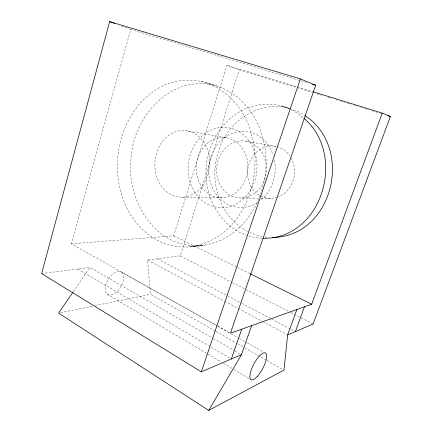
<?xml version="1.0" encoding="UTF-8"?>
<svg xmlns="http://www.w3.org/2000/svg" width="432" height="432" viewBox="0 0 432 432"><rect width="100%" height="100%" fill="white"/><g stroke="black" fill="none" stroke-linecap="round" stroke-linejoin="round"><path stroke-width="0.32" stroke-dasharray="2.16 1.62" d="M261.608 190.885C274.585 152.226 259.114 100.867 218.241 86.535C197.975 77.96 174.199 77.198 155.585 90.072C139.007 100.64 127.478 117.995 121.835 136.642C110.16 173.275 121.316 220.104 156.4 239.76C175.397 250.495 198.941 247.952 218.846 241.142C237.632 233.145 251.759 216.562 259.222 197.807M216.94 325.615L71.275 243.821L130.756 29.457L121.441 25.99M71.275 243.821L173.653 235.802L226.935 65.237L312.644 91.665M215.476 331.166L150.46 294.262L147.55 260.059L180.268 255.879L239.231 69.811L226.935 65.237M259.502 197.203L260.015 195.626M260.599 194.081L261.009 193.066M73.332 291.649L89.942 267.419L212.895 338.224M189.178 246.834C267.224 237.125 279.531 109.431 206.447 82.912M60.593 312.714L92.308 306.202M94.954 305.656L150.46 294.262M41.618 273.596L89.942 267.419M192.758 246.402L204.752 245.106M190.955 246.532L202.981 245.23M201.231 245.527C155.072 249.561 125.48 199.244 131.107 157.869C133.321 115.641 173.513 71.599 218.241 86.535M182.417 197.176L222.172 197.705M241.639 197.964L258.455 198.191M261.149 198.223L271.237 198.358M261.981 238.216L256.576 237.827L249.021 236.153M264.616 236.995L267.624 237.341M262.364 236.504L257.191 235.37L250.085 232.708M187.85 130.999A33.377 27.432 -85.5 0 1 202.835 185.225A33.377 27.432 -85.5 0 1 156.233 175.327A33.377 27.432 -85.5 0 1 187.85 130.999L227.345 137.932A30.17 25.79 -84.6 0 1 241.267 187.034A30.17 25.79 -84.6 0 1 197.483 177.8A30.17 25.79 -84.6 0 1 227.345 137.932M246.667 141.323A28.598 24.905 -84.1 0 1 260.032 187.915A28.598 24.905 -84.1 0 1 217.766 179.026A28.598 24.905 -84.1 0 1 246.667 141.323L276.021 146.475M290.655 108.772C272.916 101.38 251.818 103.032 235.991 114.07C222.415 123.363 212.857 137.83 208.58 153.625C199.498 185.112 214.434 224.402 246.834 235.327M288.938 108.275C257.812 99.571 225.542 123.152 217.879 153.214C208.834 181.98 220.255 217.712 248.06 231.601M281.281 105.926C289.661 108.313 297.572 112.477 303.998 118.384M130.756 29.457L300.224 80.627M300.866 80.822L307.314 82.766M201.058 81.41L215.568 85.876M282.776 106.445L296.384 110.862L303.475 114.561M239.231 69.811L313.2 92.675M317.061 93.868L321.559 95.256M327.996 97.249L331.852 98.437M336.355 99.83L337.64 100.229M340.216 101.023L344.714 102.416M347.29 103.21L351.151 104.404M354.364 105.397L358.225 106.591M360.796 107.384L362.081 107.784M364.657 108.578L368.518 109.771M371.731 110.765L377.519 112.552M380.095 113.351L381.38 113.746M173.653 235.802L236.936 267.181M237.541 267.484L249.593 273.456M180.268 255.879L231.736 282.258M232.335 282.566L290.385 312.32M290.984 312.628L313.13 323.978M157.41 258.8L241.261 303.032M241.855 303.345L270.999 318.713M271.593 319.027L290.623 329.065M291.217 329.378L295.38 331.576M147.55 260.059L224.127 300.964M224.721 301.277L237.778 308.254M238.372 308.572L262.116 321.257M262.71 321.57L286.454 334.255M217.528 325.944L230.45 333.202M121.878 272.435A13.171 7.274 -58.8 0 1 115.56 292.896A13.171 7.274 -58.8 0 1 105.986 284.499A13.171 7.274 -58.8 0 1 121.878 272.435L217.085 325.917M217.674 326.246L230.607 333.509M231.19 333.839L238.831 338.132M239.42 338.461L246.472 342.425M247.061 342.754L263.52 351.999M216.059 331.501L237.146 343.467M237.73 343.802L244.172 347.458M244.76 347.792L266.431 360.094M267.014 360.423L282.83 369.403M213.478 338.558L234.452 350.638M235.035 350.973L241.445 354.667M77.625 268.996L230.758 358.652M107.271 294.284L221.26 361.989M223.571 363.366L233.41 369.209M233.987 369.554L250.765 379.517M257.413 202.597A38.14 33.221 -84.1 0 1 211.842 186.581A38.14 33.221 -84.1 0 1 229.095 134.681A38.14 33.221 -84.1 0 1 273.175 155.201M274.439 160.088A38.14 33.221 -84.1 0 1 260.14 200.68M259.524 195.34A26.212 23.463 -82.9 0 1 253.406 155.471A26.212 23.463 -82.9 0 1 289.883 155.941M290.952 157.631A26.212 23.463 -82.9 0 1 277.927 197.024M277.333 197.23A26.212 23.463 -82.9 0 1 260.059 195.647M250.112 190.696A40.235 34.403 -84.6 0 0 226.643 127.526A40.235 34.403 -84.6 0 0 190.858 184.432A40.235 34.403 -84.6 0 0 250.112 190.696"/><path stroke-width="0.65" d="M296.897 309.506L287.642 334.886L284.002 370.067L208.71 410.4L58.612 313.119L72.954 292.199M287.642 334.886L313.13 323.978L390.382 116.532L382.244 113.125L311.672 304.241L230.45 333.202L315.689 85.293L300.359 78.883L109.642 21.6L41.618 273.596L201.323 371.839L241.445 354.667L251.613 325.652M201.323 371.839L300.359 78.883M231.341 358.992L241.693 329.189M295.38 331.576L304.474 306.806M208.71 410.4L241.445 354.667M272.252 237.535C333.31 236.758 354.499 147.512 304.776 115.506M263.158 238.302C322.353 239.258 346.972 154.84 303.998 118.384M312.466 84.321L315.689 85.293M313.292 91.865L382.244 113.125M387.812 115.738L390.382 116.532M109.642 21.6L114.61 23.447M250.198 273.758L311.672 304.241M257.445 376.288A15.196 4.968 -62 0 0 265.869 353.317A15.196 4.968 -62 0 0 251.424 369.425A15.196 4.968 -62 0 0 257.445 376.288"/></g></svg>
